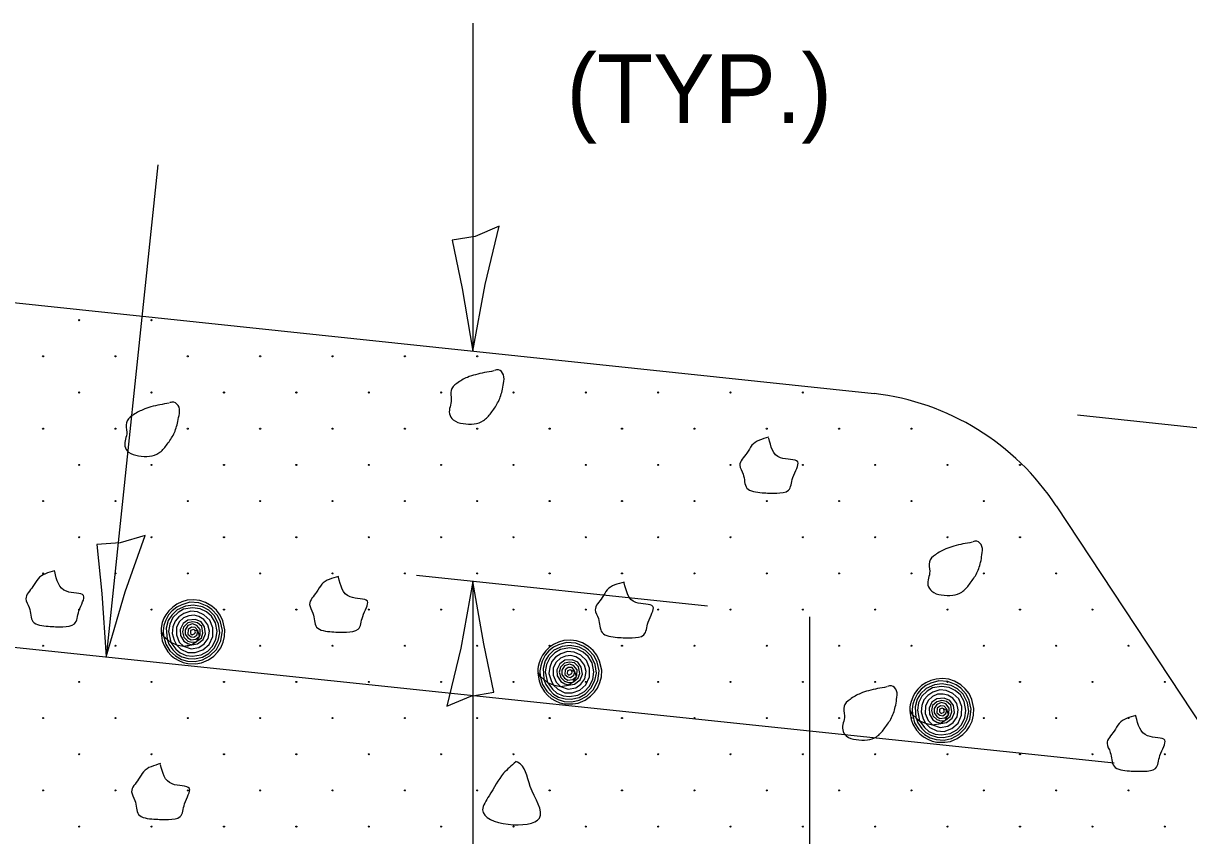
# Model space of a CAD drawing. Extents: x 99537 to 100217, y 100016 to 100456.
# Drawn here: x 99769.81 to 99816.44, y 100352.36 to 100384.88 of the extents above; entities that cross this region are included whole.
import ezdxf

# ---------------------------------------------------------------- set-up
doc = ezdxf.new("R2010")
doc.units = 0
for name, color, linetype in [('Design_PR_Back of Gutter or Curb line', 7, 'Continuous'), ('Design_PR_Roadway Dimensions', 7, 'Continuous'), ('Level 11', 7, 'Continuous'), ('Level 43', 7, 'Continuous'), ('Level 45', 7, 'Continuous'), ('Level 49', 7, 'Continuous'), ('Stage_Construction Traffic Control', 7, 'Continuous')]:
    doc.layers.add(name, color=color, linetype=linetype)

msp = doc.modelspace()

# ---------------------------------------------------------------- linework, layer by layer
at = {"layer": 'Design_PR_Back of Gutter or Curb line'}
for p, q in [((99742.02, 100376.584), (99803.85, 100370.062)), ((99811.14, 100365.565), (99823.686, 100346.542))]:
    msp.add_line(p, q, dxfattribs=at)
msp.add_arc((99802.659, 100359.972), 10.16, 33.4042, 83.2655, dxfattribs=at)
at = {"layer": 'Level 11'}
for points in [[(99788.634, 100370.962), (99787.902, 100370.812), (99787.578, 100370.704), (99787.158, 100370.464), (99786.924, 100370.182), (99786.936, 100369.81), (99786.864, 100369.252), (99787.014, 100369.006), (99787.404, 100368.856), (99787.854, 100368.844), (99788.22, 100368.976), (99788.526, 100369.282), (99788.79, 100369.684), (99788.97, 100370.164), (99789.024, 100370.464), (99789.024, 100370.806), (99788.82, 100371.01), (99788.658, 100370.986)], [(99775.644, 100369.672), (99774.918, 100369.522), (99774.588, 100369.408), (99774.168, 100369.174), (99773.934, 100368.892), (99773.952, 100368.514), (99773.874, 100367.956), (99774.024, 100367.71), (99774.414, 100367.566), (99774.864, 100367.548), (99775.236, 100367.68), (99775.536, 100367.986), (99775.8, 100368.382), (99775.98, 100368.868), (99776.04, 100369.174), (99776.04, 100369.51), (99775.836, 100369.708), (99775.668, 100369.696)], [(99799.638, 100368.31), (99798.966, 100367.986), (99798.762, 100367.674), (99798.48, 100367.188), (99798.612, 100366.834), (99798.762, 100366.276), (99799.374, 100366.09), (99799.956, 100366.072), (99800.424, 100366.186), (99800.604, 100366.696), (99800.796, 100367.32), (99800.106, 100367.488), (99799.638, 100368.274)], [(99807.774, 100364.104), (99807.048, 100363.954), (99806.718, 100363.84), (99806.304, 100363.606), (99806.064, 100363.324), (99806.082, 100362.946), (99806.01, 100362.394), (99806.16, 100362.148), (99806.544, 100361.998), (99807, 100361.986), (99807.366, 100362.112), (99807.666, 100362.424), (99807.936, 100362.82), (99808.116, 100363.3), (99808.17, 100363.606), (99808.17, 100363.942), (99807.966, 100364.146), (99807.804, 100364.122)], [(99771.066, 100362.964), (99770.4, 100362.646), (99770.196, 100362.334), (99769.914, 100361.842), (99770.046, 100361.494), (99770.196, 100360.93), (99770.808, 100360.744), (99771.39, 100360.726), (99771.852, 100360.84), (99772.038, 100361.362), (99772.218, 100361.974), (99771.534, 100362.142), (99771.066, 100362.934)], [(99782.424, 100362.742), (99781.752, 100362.424), (99781.548, 100362.112), (99781.266, 100361.62), (99781.398, 100361.266), (99781.548, 100360.714), (99782.16, 100360.522), (99782.742, 100360.51), (99783.204, 100360.624), (99783.39, 100361.134), (99783.576, 100361.746), (99782.886, 100361.92), (99782.424, 100362.712)], [(99793.854, 100362.514), (99793.176, 100362.202), (99792.972, 100361.89), (99792.696, 100361.398), (99792.822, 100361.05), (99792.972, 100360.492), (99793.584, 100360.3), (99794.172, 100360.282), (99794.634, 100360.396), (99794.814, 100360.912), (99795.006, 100361.53), (99794.316, 100361.698), (99793.854, 100362.484)], [(99804.36, 100358.314), (99803.634, 100358.164), (99803.304, 100358.056), (99802.89, 100357.816), (99802.65, 100357.54), (99802.668, 100357.162), (99802.596, 100356.604), (99802.74, 100356.358), (99803.13, 100356.208), (99803.586, 100356.196), (99803.952, 100356.322), (99804.252, 100356.634), (99804.522, 100357.03), (99804.702, 100357.516), (99804.756, 100357.816), (99804.756, 100358.158), (99804.552, 100358.362), (99804.384, 100358.338)], [(99814.332, 100357.174), (99813.66, 100356.856), (99813.456, 100356.544), (99813.174, 100356.052), (99813.306, 100355.698), (99813.456, 100355.146), (99814.068, 100354.954), (99814.65, 100354.942), (99815.118, 100355.056), (99815.292, 100355.572), (99815.484, 100356.184), (99814.8, 100356.358), (99814.332, 100357.144)], [(99775.302, 100355.248), (99774.624, 100354.924), (99774.42, 100354.618), (99774.144, 100354.12), (99774.276, 100353.772), (99774.42, 100353.214), (99775.038, 100353.028), (99775.62, 100353.01), (99776.088, 100353.124), (99776.262, 100353.64), (99776.454, 100354.252), (99775.764, 100354.432), (99775.302, 100355.218)], [(99789.516, 100355.314), (99789.03, 100354.858), (99788.448, 100353.958), (99788.19, 100353.4), (99790.464, 100353.07), (99790.098, 100354.33), (99789.588, 100355.302), (99789.498, 100355.338)]]:
    msp.add_spline(points, degree=3, dxfattribs=at)
at = {"layer": 'Level 43'}
for p, q in [((99787.804, 100384.876), (99787.804, 100371.756)), ((99775.188, 100379.206), (99773.124, 100359.52)), ((99811.992, 100369.204), (99846.516, 100365.562)), ((99797.19, 100361.554), (99785.538, 100362.778)), ((99787.804, 100362.54), (99787.804, 100346.494))]:
    msp.add_line(p, q, dxfattribs=at)
for points in [[(99788.85, 100376.756), (99787.888, 100376.348), (99786.968, 100376.192), (99787.372, 100374.256), (99787.804, 100371.756), (99788.288, 100374.424)], [(99774.686, 100364.382), (99773.688, 100364.078), (99772.756, 100364.018), (99772.954, 100362.052), (99773.124, 100359.52), (99773.884, 100362.122)], [(99786.758, 100357.54), (99787.72, 100357.948), (99788.64, 100358.104), (99788.236, 100360.04), (99787.804, 100362.54), (99787.32, 100359.872)]]:
    msp.add_lwpolyline(points, close=True, dxfattribs=at)
at = {"layer": 'Level 45'}
for centre in [(99772.049, 100372.995), (99774.945, 100372.995), (99770.601, 100371.548), (99773.497, 100371.548), (99776.392, 100371.548), (99779.288, 100371.548), (99782.184, 100371.548), (99785.079, 100371.548), (99787.975, 100371.548), (99772.049, 100370.1), (99774.945, 100370.1), (99777.84, 100370.1), (99780.736, 100370.1), (99783.632, 100370.1), (99786.527, 100370.1), (99789.423, 100370.1), (99792.318, 100370.1), (99795.214, 100370.1), (99798.11, 100370.1), (99801.005, 100370.1), (99770.601, 100368.652), (99773.497, 100368.652), (99776.392, 100368.652), (99779.288, 100368.652), (99782.184, 100368.652), (99785.079, 100368.652), (99787.975, 100368.652), (99790.871, 100368.652), (99793.766, 100368.652), (99796.662, 100368.652), (99799.557, 100368.652), (99802.453, 100368.652), (99805.349, 100368.652), (99772.049, 100367.204), (99774.945, 100367.204), (99777.84, 100367.204), (99780.736, 100367.204), (99783.632, 100367.204), (99786.527, 100367.204), (99789.423, 100367.204), (99792.318, 100367.204), (99795.214, 100367.204), (99798.11, 100367.204), (99801.005, 100367.204), (99803.901, 100367.204), (99806.796, 100367.204), (99809.692, 100367.204), (99770.601, 100365.756), (99773.497, 100365.756), (99776.392, 100365.756), (99779.288, 100365.756), (99782.184, 100365.756), (99785.079, 100365.756), (99787.975, 100365.756), (99790.871, 100365.756), (99793.766, 100365.756), (99796.662, 100365.756), (99799.557, 100365.756), (99802.453, 100365.756), (99805.349, 100365.756), (99808.244, 100365.756), (99772.049, 100364.309), (99774.945, 100364.309), (99777.84, 100364.309), (99780.736, 100364.309), (99783.632, 100364.309), (99786.527, 100364.309), (99789.423, 100364.309), (99792.318, 100364.309), (99795.214, 100364.309), (99798.11, 100364.309), (99801.005, 100364.309), (99803.901, 100364.309), (99806.796, 100364.309), (99809.692, 100364.309), (99770.601, 100362.861), (99773.497, 100362.861), (99776.392, 100362.861), (99779.288, 100362.861), (99782.184, 100362.861), (99785.079, 100362.861), (99787.975, 100362.861), (99790.871, 100362.861), (99793.766, 100362.861), (99796.662, 100362.861), (99799.557, 100362.861), (99802.453, 100362.861), (99805.349, 100362.861), (99808.244, 100362.861), (99811.14, 100362.861), (99772.049, 100361.413), (99774.945, 100361.413), (99777.84, 100361.413), (99780.736, 100361.413), (99783.632, 100361.413), (99786.527, 100361.413), (99789.423, 100361.413), (99792.318, 100361.413), (99795.214, 100361.413), (99798.11, 100361.413), (99801.005, 100361.413), (99803.901, 100361.413), (99806.796, 100361.413), (99809.692, 100361.413), (99812.588, 100361.413), (99770.601, 100359.965), (99773.497, 100359.965), (99776.392, 100359.965), (99779.288, 100359.965), (99782.184, 100359.965), (99785.079, 100359.965), (99787.975, 100359.965), (99790.871, 100359.965), (99793.766, 100359.965), (99796.662, 100359.965), (99799.557, 100359.965), (99802.453, 100359.965), (99805.349, 100359.965), (99808.244, 100359.965), (99811.14, 100359.965), (99814.035, 100359.965), (99772.049, 100358.517), (99774.945, 100358.517), (99777.84, 100358.517), (99780.736, 100358.517), (99783.632, 100358.517), (99786.527, 100358.517), (99789.423, 100358.517), (99792.318, 100358.517), (99795.214, 100358.517), (99798.11, 100358.517), (99801.005, 100358.517), (99803.901, 100358.517), (99806.796, 100358.517), (99809.692, 100358.517), (99812.588, 100358.517), (99815.483, 100358.517), (99770.601, 100357.07), (99773.497, 100357.07), (99776.392, 100357.07), (99779.288, 100357.07), (99782.184, 100357.07), (99785.079, 100357.07), (99787.975, 100357.07), (99790.871, 100357.07), (99793.766, 100357.07), (99796.662, 100357.07), (99799.557, 100357.07), (99802.453, 100357.07), (99805.349, 100357.07), (99808.244, 100357.07), (99811.14, 100357.07), (99814.035, 100357.07), (99772.049, 100355.622), (99774.945, 100355.622), (99777.84, 100355.622), (99780.736, 100355.622), (99783.632, 100355.622), (99786.527, 100355.622), (99789.423, 100355.622), (99792.318, 100355.622), (99795.214, 100355.622), (99798.11, 100355.622), (99801.005, 100355.622), (99803.901, 100355.622), (99806.796, 100355.622), (99809.692, 100355.622), (99812.588, 100355.622), (99815.483, 100355.622), (99770.601, 100354.174), (99773.497, 100354.174), (99776.392, 100354.174), (99779.288, 100354.174), (99782.184, 100354.174), (99785.079, 100354.174), (99787.975, 100354.174), (99790.871, 100354.174), (99793.766, 100354.174), (99796.662, 100354.174), (99799.557, 100354.174), (99802.453, 100354.174), (99805.349, 100354.174), (99808.244, 100354.174), (99811.14, 100354.174), (99814.035, 100354.174), (99772.049, 100352.726), (99774.945, 100352.726), (99777.84, 100352.726), (99780.736, 100352.726), (99783.632, 100352.726), (99786.527, 100352.726), (99789.423, 100352.726), (99792.318, 100352.726), (99795.214, 100352.726), (99798.11, 100352.726), (99801.005, 100352.726), (99803.901, 100352.726), (99806.796, 100352.726), (99809.692, 100352.726), (99812.588, 100352.726), (99815.483, 100352.726)]:
    msp.add_circle(centre, 0.0205, dxfattribs=at)
at = {"layer": 'Level 49'}
msp.add_line((99801.264, 100361.122), (99801.264, 100325.956), dxfattribs=at)
at = {"layer": 'Stage_Construction Traffic Control'}
msp.add_line((99742.02, 100362.79), (99813.462, 100355.278), dxfattribs=at)
for points in [[(99775.32, 100360.486), (99775.362, 100360.162), (99775.44, 100359.97), (99775.59, 100359.724), (99775.722, 100359.58), (99775.866, 100359.466), (99776.028, 100359.37), (99776.208, 100359.298), (99776.4, 100359.25), (99776.718, 100359.238), (99776.946, 100359.286), (99777.216, 100359.4), (99777.438, 100359.55), (99777.594, 100359.718), (99777.708, 100359.88), (99777.804, 100360.102), (99777.864, 100360.336), (99777.87, 100360.6), (99777.792, 100360.966), (99777.69, 100361.194), (99777.534, 100361.392), (99777.348, 100361.554), (99777.102, 100361.692), (99776.88, 100361.77), (99776.622, 100361.8), (99776.364, 100361.782), (99776.148, 100361.716), (99775.95, 100361.626), (99775.788, 100361.512), (99775.638, 100361.368), (99775.512, 100361.2), (99775.434, 100361.062), (99775.368, 100360.888), (99775.338, 100360.744), (99775.32, 100360.654), (99775.32, 100360.516), (99775.428, 100360.318), (99775.512, 100360.024), (99775.674, 100359.76), (99775.896, 100359.556), (99776.136, 100359.418), (99776.376, 100359.352), (99776.682, 100359.34), (99776.976, 100359.4), (99777.276, 100359.556), (99777.54, 100359.814), (99777.72, 100360.162), (99777.774, 100360.57), (99777.696, 100360.918), (99777.576, 100361.17), (99777.354, 100361.416), (99777.162, 100361.548), (99776.838, 100361.68), (99776.472, 100361.704), (99776.148, 100361.608), (99775.95, 100361.512), (99775.77, 100361.368), (99775.62, 100361.206), (99775.5, 100360.966), (99775.434, 100360.774), (99775.41, 100360.564), (99775.416, 100360.354), (99775.56, 100360.222), (99775.638, 100360.03), (99775.794, 100359.796), (99775.95, 100359.64), (99776.154, 100359.526), (99776.406, 100359.454), (99776.664, 100359.436), (99776.976, 100359.502), (99777.234, 100359.658), (99777.444, 100359.868), (99777.612, 100360.18), (99777.672, 100360.48), (99777.618, 100360.828), (99777.456, 100361.164), (99777.228, 100361.392), (99776.976, 100361.518), (99776.616, 100361.59), (99776.298, 100361.542), (99775.968, 100361.398), (99775.752, 100361.188), (99775.608, 100360.972), (99775.53, 100360.666), (99775.56, 100360.234), (99775.71, 100360.09), (99775.908, 100359.832), (99776.082, 100359.676), (99776.328, 100359.58), (99776.58, 100359.55), (99776.922, 100359.598), (99777.198, 100359.748), (99777.378, 100359.952), (99777.516, 100360.222), (99777.564, 100360.528), (99777.498, 100360.882), (99777.336, 100361.152), (99777.138, 100361.32), (99776.886, 100361.446), (99776.58, 100361.482), (99776.226, 100361.428)], [(99776.226, 100361.428), (99776.01, 100361.29), (99775.794, 100361.098), (99775.668, 100360.828), (99775.62, 100360.534), (99775.71, 100360.108), (99775.944, 100360.006), (99776.118, 100359.832), (99776.4, 100359.7), (99776.688, 100359.688), (99777, 100359.796), (99777.246, 100360.018), (99777.39, 100360.33), (99777.396, 100360.678), (99777.27, 100360.984), (99777.036, 100361.2), (99776.778, 100361.32), (99776.508, 100361.344), (99776.238, 100361.26), (99776.034, 100361.116), (99775.884, 100360.948), (99775.794, 100360.726), (99775.77, 100360.456), (99775.848, 100360.192), (99775.944, 100360.006), (99776.226, 100359.952), (99776.532, 100359.844), (99776.838, 100359.898), (99777.048, 100360.036), (99777.204, 100360.258), (99777.258, 100360.552), (99777.198, 100360.804), (99777.03, 100361.014), (99776.838, 100361.134), (99776.646, 100361.182), (99776.43, 100361.164), (99776.226, 100361.08), (99776.052, 100360.924), (99775.944, 100360.69), (99775.938, 100360.402), (99776.052, 100360.114), (99776.226, 100359.952), (99776.556, 100360), (99776.784, 100360.042), (99777.012, 100360.216), (99777.102, 100360.444), (99777.06, 100360.726), (99776.922, 100360.924), (99776.694, 100361.014), (99776.4, 100360.99), (99776.202, 100360.858), (99776.082, 100360.618), (99776.1, 100360.378), (99776.232, 100360.144), (99776.4, 100360.048), (99776.538, 100360.006), (99776.76, 100360.144), (99776.94, 100360.282), (99777, 100360.468), (99776.958, 100360.732), (99776.784, 100360.882), (99776.598, 100360.918), (99776.394, 100360.876), (99776.226, 100360.714), (99776.184, 100360.516), (99776.238, 100360.312), (99776.4, 100360.15), (99776.55, 100360.108), (99776.736, 100360.12), (99776.886, 100360.39), (99776.886, 100360.618), (99776.754, 100360.78), (99776.58, 100360.84), (99776.4, 100360.768), (99776.292, 100360.6), (99776.292, 100360.426), (99776.394, 100360.276), (99776.526, 100360.204), (99776.718, 100360.228), (99776.862, 100360.348), (99776.79, 100360.57), (99776.688, 100360.696), (99776.538, 100360.708), (99776.406, 100360.618), (99776.4, 100360.426), (99776.526, 100360.324), (99776.634, 100360.312), (99776.76, 100360.39), (99776.796, 100360.528), (99776.616, 100360.618), (99776.502, 100360.57), (99776.496, 100360.456), (99776.568, 100360.402), (99776.676, 100360.456), (99776.694, 100360.516), (99776.664, 100360.6)], [(99790.392, 100358.872), (99790.446, 100358.554), (99790.512, 100358.356), (99790.662, 100358.116), (99790.794, 100357.972), (99790.938, 100357.852), (99791.106, 100357.756), (99791.28, 100357.684), (99791.472, 100357.642), (99791.796, 100357.636), (99792.018, 100357.672), (99792.294, 100357.786), (99792.51, 100357.942), (99792.672, 100358.104), (99792.78, 100358.266), (99792.882, 100358.488), (99792.942, 100358.722), (99792.954, 100358.992), (99792.87, 100359.352), (99792.762, 100359.586), (99792.612, 100359.778), (99792.432, 100359.94), (99792.18, 100360.078), (99791.952, 100360.156), (99791.7, 100360.186), (99791.442, 100360.168), (99791.22, 100360.108), (99791.028, 100360.012), (99790.86, 100359.904), (99790.722, 100359.76), (99790.584, 100359.586), (99790.512, 100359.448), (99790.446, 100359.274), (99790.41, 100359.136), (99790.404, 100359.046), (99790.392, 100358.902), (99790.506, 100358.704), (99790.584, 100358.41), (99790.752, 100358.152), (99790.974, 100357.948), (99791.214, 100357.81), (99791.454, 100357.738), (99791.76, 100357.726), (99792.048, 100357.786), (99792.36, 100357.948), (99792.612, 100358.206), (99792.798, 100358.554), (99792.852, 100358.962), (99792.774, 100359.31), (99792.648, 100359.556), (99792.432, 100359.802), (99792.234, 100359.934), (99791.916, 100360.066), (99791.55, 100360.09), (99791.22, 100360), (99791.028, 100359.904), (99790.842, 100359.76), (99790.698, 100359.592), (99790.578, 100359.352), (99790.512, 100359.16), (99790.482, 100358.956), (99790.494, 100358.746), (99790.638, 100358.614), (99790.716, 100358.416), (99790.872, 100358.188), (99791.028, 100358.026), (99791.226, 100357.912), (99791.49, 100357.846), (99791.736, 100357.828), (99792.048, 100357.888), (99792.306, 100358.044), (99792.522, 100358.26), (99792.684, 100358.578), (99792.744, 100358.866), (99792.696, 100359.22), (99792.534, 100359.55), (99792.3, 100359.778), (99792.048, 100359.904), (99791.694, 100359.976), (99791.376, 100359.934), (99791.04, 100359.79), (99790.83, 100359.58), (99790.686, 100359.358), (99790.608, 100359.052), (99790.632, 100358.62), (99790.794, 100358.476), (99790.98, 100358.224), (99791.154, 100358.062), (99791.406, 100357.966), (99791.664, 100357.936), (99792, 100357.99), (99792.27, 100358.134), (99792.456, 100358.338), (99792.594, 100358.614), (99792.642, 100358.914), (99792.57, 100359.274), (99792.408, 100359.538), (99792.216, 100359.706), (99791.97, 100359.832), (99791.664, 100359.874), (99791.304, 100359.814)], [(99791.304, 100359.814), (99791.082, 100359.682), (99790.872, 100359.484), (99790.74, 100359.214), (99790.692, 100358.926), (99790.788, 100358.494), (99791.016, 100358.398), (99791.196, 100358.224), (99791.478, 100358.086), (99791.766, 100358.074), (99792.078, 100358.188), (99792.324, 100358.404), (99792.468, 100358.716), (99792.468, 100359.064), (99792.348, 100359.376), (99792.114, 100359.586), (99791.85, 100359.706), (99791.592, 100359.73), (99791.316, 100359.646), (99791.106, 100359.508), (99790.962, 100359.34), (99790.872, 100359.112), (99790.842, 100358.854), (99790.926, 100358.578), (99791.016, 100358.398), (99791.304, 100358.338), (99791.61, 100358.23), (99791.916, 100358.284), (99792.12, 100358.422), (99792.282, 100358.644), (99792.33, 100358.938), (99792.27, 100359.19), (99792.108, 100359.406), (99791.916, 100359.52), (99791.724, 100359.568), (99791.502, 100359.55), (99791.304, 100359.466), (99791.13, 100359.31), (99791.016, 100359.076), (99791.01, 100358.788), (99791.13, 100358.506), (99791.304, 100358.338), (99791.628, 100358.392), (99791.862, 100358.428), (99792.09, 100358.602), (99792.18, 100358.83), (99792.132, 100359.112), (99791.994, 100359.31), (99791.772, 100359.406), (99791.478, 100359.382), (99791.28, 100359.244), (99791.16, 100359.004), (99791.178, 100358.764), (99791.316, 100358.536), (99791.478, 100358.44), (99791.616, 100358.398), (99791.838, 100358.536), (99792.012, 100358.674), (99792.078, 100358.86), (99792.03, 100359.118), (99791.868, 100359.274), (99791.67, 100359.31), (99791.466, 100359.262), (99791.304, 100359.106), (99791.256, 100358.902), (99791.316, 100358.698), (99791.472, 100358.542), (99791.628, 100358.494), (99791.808, 100358.506), (99791.958, 100358.776), (99791.97, 100359.004), (99791.832, 100359.172), (99791.664, 100359.226), (99791.472, 100359.154), (99791.364, 100358.992), (99791.364, 100358.812), (99791.466, 100358.662), (99791.598, 100358.59), (99791.796, 100358.614), (99791.94, 100358.734), (99791.868, 100358.962), (99791.766, 100359.088), (99791.616, 100359.1), (99791.49, 100359.004), (99791.478, 100358.812), (99791.598, 100358.716), (99791.706, 100358.698), (99791.838, 100358.782), (99791.874, 100358.914), (99791.694, 100359.004), (99791.58, 100358.962), (99791.568, 100358.854), (99791.64, 100358.788), (99791.754, 100358.848), (99791.772, 100358.902), (99791.736, 100358.986)], [(99805.284, 100357.336), (99805.332, 100357.018), (99805.404, 100356.82), (99805.554, 100356.58), (99805.686, 100356.436), (99805.83, 100356.316), (99805.998, 100356.22), (99806.178, 100356.148), (99806.364, 100356.106), (99806.688, 100356.1), (99806.91, 100356.136), (99807.18, 100356.25), (99807.402, 100356.406), (99807.558, 100356.568), (99807.672, 100356.73), (99807.774, 100356.952), (99807.834, 100357.186), (99807.84, 100357.456), (99807.768, 100357.816), (99807.654, 100358.05), (99807.504, 100358.242), (99807.318, 100358.404), (99807.072, 100358.542), (99806.844, 100358.62), (99806.586, 100358.65), (99806.334, 100358.632), (99806.118, 100358.572), (99805.92, 100358.476), (99805.752, 100358.368), (99805.608, 100358.23), (99805.476, 100358.056), (99805.404, 100357.912), (99805.338, 100357.738), (99805.302, 100357.6), (99805.29, 100357.51), (99805.284, 100357.366), (99805.398, 100357.168), (99805.476, 100356.874), (99805.638, 100356.616), (99805.866, 100356.412), (99806.1, 100356.274), (99806.34, 100356.208), (99806.652, 100356.19), (99806.946, 100356.25), (99807.246, 100356.412), (99807.504, 100356.67), (99807.69, 100357.018), (99807.744, 100357.426), (99807.66, 100357.774), (99807.54, 100358.02), (99807.318, 100358.266), (99807.132, 100358.404), (99806.808, 100358.53), (99806.442, 100358.554), (99806.118, 100358.464), (99805.92, 100358.368), (99805.74, 100358.23), (99805.59, 100358.056), (99805.464, 100357.816), (99805.398, 100357.624), (99805.374, 100357.42), (99805.386, 100357.21), (99805.536, 100357.078), (99805.608, 100356.88), (99805.764, 100356.652), (99805.92, 100356.49), (99806.118, 100356.382), (99806.376, 100356.31), (99806.628, 100356.292), (99806.94, 100356.352), (99807.204, 100356.508), (99807.414, 100356.724), (99807.582, 100357.042), (99807.642, 100357.33), (99807.588, 100357.684), (99807.42, 100358.02), (99807.192, 100358.242), (99806.94, 100358.368), (99806.58, 100358.44), (99806.268, 100358.404), (99805.932, 100358.254), (99805.716, 100358.044), (99805.578, 100357.822), (99805.5, 100357.516), (99805.524, 100357.084), (99805.68, 100356.94), (99805.872, 100356.688), (99806.046, 100356.526), (99806.298, 100356.43), (99806.55, 100356.4), (99806.892, 100356.454), (99807.162, 100356.598), (99807.348, 100356.802), (99807.486, 100357.078), (99807.528, 100357.378), (99807.462, 100357.738), (99807.306, 100358.002), (99807.102, 100358.17), (99806.862, 100358.296), (99806.55, 100358.338), (99806.196, 100358.278)], [(99806.196, 100358.278), (99805.974, 100358.146), (99805.764, 100357.948), (99805.632, 100357.678), (99805.584, 100357.39), (99805.674, 100356.958), (99805.908, 100356.862), (99806.088, 100356.688), (99806.37, 100356.556), (99806.652, 100356.538), (99806.964, 100356.652), (99807.216, 100356.868), (99807.354, 100357.18), (99807.366, 100357.534), (99807.24, 100357.84), (99807.006, 100358.056), (99806.742, 100358.17), (99806.478, 100358.194), (99806.208, 100358.11), (99805.998, 100357.972), (99805.848, 100357.804), (99805.764, 100357.576), (99805.74, 100357.318), (99805.812, 100357.042), (99805.908, 100356.862), (99806.196, 100356.802), (99806.502, 100356.694), (99806.808, 100356.748), (99807.018, 100356.886), (99807.174, 100357.114), (99807.222, 100357.402), (99807.162, 100357.654), (99807, 100357.87), (99806.808, 100357.984), (99806.616, 100358.032), (99806.394, 100358.02), (99806.196, 100357.93), (99806.022, 100357.774), (99805.914, 100357.54), (99805.902, 100357.252), (99806.022, 100356.97), (99806.196, 100356.802), (99806.526, 100356.856), (99806.754, 100356.892), (99806.982, 100357.066), (99807.072, 100357.294), (99807.03, 100357.576), (99806.886, 100357.774), (99806.658, 100357.87), (99806.37, 100357.846), (99806.166, 100357.708), (99806.052, 100357.468), (99806.064, 100357.228), (99806.202, 100357), (99806.37, 100356.904), (99806.508, 100356.862), (99806.73, 100357), (99806.904, 100357.138), (99806.964, 100357.324), (99806.922, 100357.582), (99806.754, 100357.738), (99806.562, 100357.774), (99806.358, 100357.726), (99806.196, 100357.57), (99806.148, 100357.366), (99806.208, 100357.162), (99806.364, 100357.006), (99806.514, 100356.958), (99806.7, 100356.976), (99806.85, 100357.24), (99806.862, 100357.468), (99806.718, 100357.636), (99806.55, 100357.69), (99806.364, 100357.618), (99806.256, 100357.456), (99806.256, 100357.276), (99806.358, 100357.126), (99806.49, 100357.054), (99806.688, 100357.078), (99806.832, 100357.198), (99806.76, 100357.426), (99806.652, 100357.552), (99806.508, 100357.564), (99806.376, 100357.468), (99806.37, 100357.276), (99806.49, 100357.18), (99806.598, 100357.162), (99806.73, 100357.246), (99806.766, 100357.378), (99806.58, 100357.468), (99806.472, 100357.426), (99806.466, 100357.318), (99806.538, 100357.252), (99806.652, 100357.312), (99806.658, 100357.366), (99806.628, 100357.45)]]:
    msp.add_lwpolyline(points, dxfattribs=at)

# ---------------------------------------------------------------- texts
at = {"layer": 'Design_PR_Roadway Dimensions'}
msp.add_text('(TYP.)', height=2.75, dxfattribs=at).set_placement((99791.544, 100380.888))

doc.saveas('drawing.dxf')
